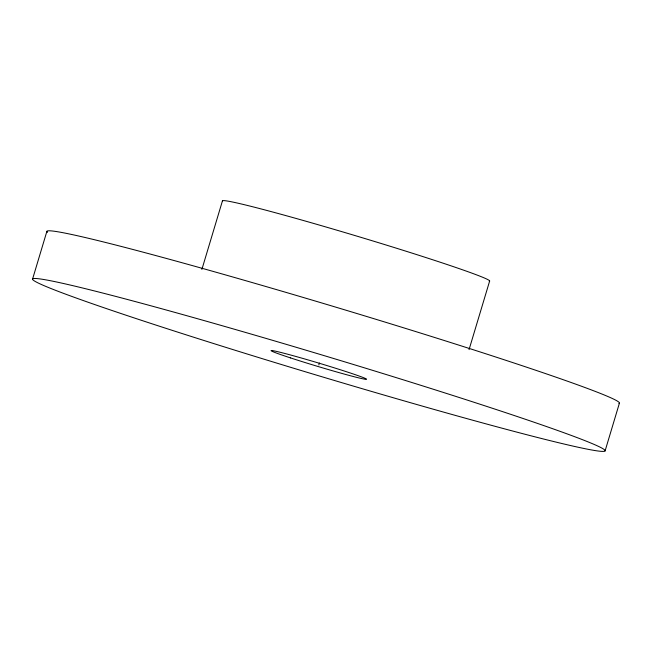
<?xml version="1.0" encoding="UTF-8"?>
<svg xmlns="http://www.w3.org/2000/svg" width="652" height="652" viewBox="0 0 652 652"><rect width="100%" height="100%" fill="white"/><g stroke="black" fill="none" stroke-linecap="round" stroke-linejoin="round"><path stroke-width="0.98" d="M32.6 278.983L46.903 231.297M201.884 269.431L222.454 200.865M318.844 364.933L319.431 362.993M469.057 349.619L489.636 281.053M605.097 450.891A298.885 10.432 16.7 0 0 180.05 313.824A298.885 10.432 16.7 0 0 171.394 330.091A298.885 10.432 16.7 0 0 605.097 450.891L619.4 403.205M47.49 232.381A298.885 10.432 16.7 0 1 332.153 306.065A298.885 10.432 16.7 0 1 618.944 403.523M222.601 201.232A139.479 4.866 16.7 0 1 357.85 236.415A139.479 4.866 16.7 0 1 489.253 281.257M290.605 357.932A49.813 1.736 16.7 0 0 366.277 379.342A49.813 1.736 16.7 0 0 299.667 357.524A49.813 1.736 16.7 0 0 290.605 357.932"/></g></svg>
